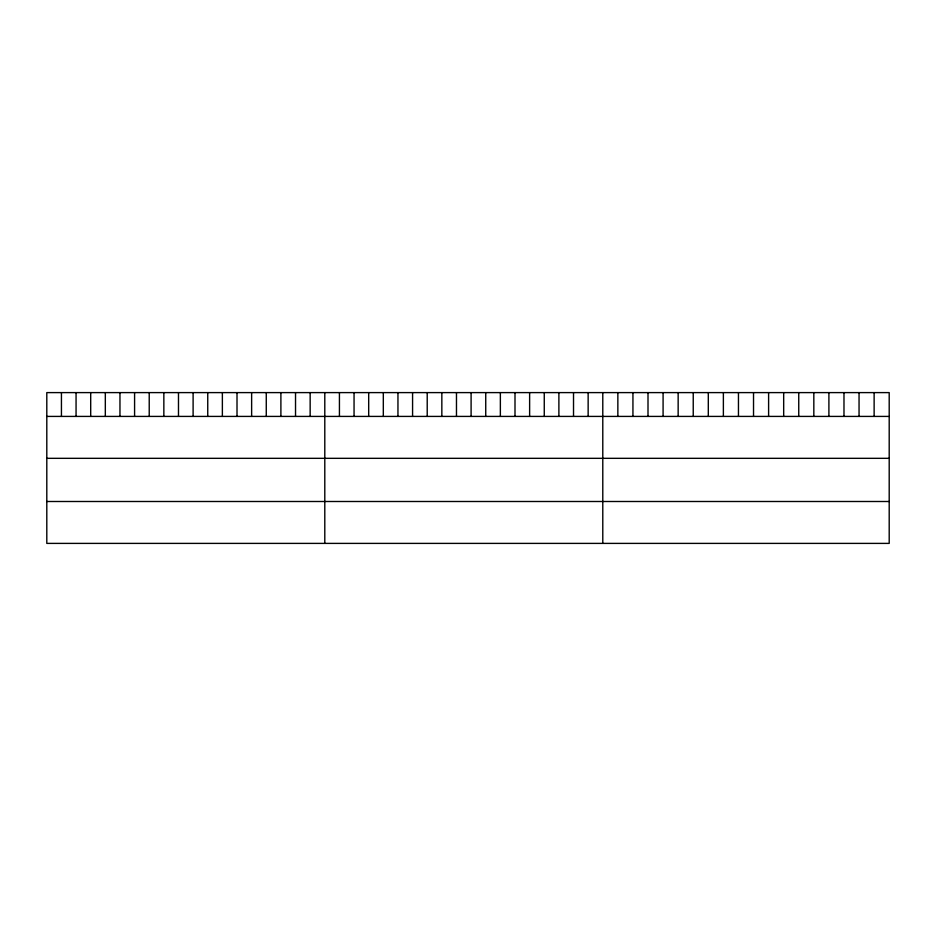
<?xml version="1.0" encoding="UTF-8"?>
<svg xmlns="http://www.w3.org/2000/svg" width="936" height="936" viewBox="0 0 936 936"><rect width="100%" height="100%" fill="white"/><g stroke="black" fill="none" stroke-linecap="round" stroke-linejoin="round"><path stroke-width="1.4" d="M889.2 416.415L889.2 543.395L46.8 543.395L46.8 392.605L889.2 392.605L889.2 416.415L46.8 416.415M46.8 458.324L889.2 458.324M46.8 501.497L889.2 501.497M874.13 392.605L874.13 416.415M859.049 392.605L859.049 416.415M843.98 392.605L843.98 416.415M828.898 392.605L828.898 416.415M813.829 392.605L813.829 416.415M798.747 392.605L798.747 416.415M783.678 392.605L783.678 416.415M768.608 392.605L768.608 416.415M753.527 392.605L753.527 416.415M738.457 392.605L738.457 416.415M723.376 392.605L723.376 416.415M708.306 392.605L708.306 416.415M693.237 392.605L693.237 416.415M678.155 392.605L678.155 416.415M663.086 392.605L663.086 416.415M648.005 392.605L648.005 416.415M632.935 392.605L632.935 416.415M617.854 392.605L617.854 416.415M602.784 392.605L602.784 543.395M588.147 392.605L588.147 416.415M573.522 392.605L573.522 416.415M558.886 392.605L558.886 416.415M544.261 392.605L544.261 416.415M529.624 392.605L529.624 416.415M514.999 392.605L514.999 416.415M500.362 392.605L500.362 416.415M485.737 392.605L485.737 416.415M471.1 392.605L471.1 416.415M456.475 392.605L456.475 416.415M441.839 392.605L441.839 416.415M427.214 392.605L427.214 416.415M412.577 392.605L412.577 416.415M397.952 392.605L397.952 416.415M383.315 392.605L383.315 416.415M368.69 392.605L368.69 416.415M354.054 392.605L354.054 416.415M339.429 392.605L339.429 416.415M324.792 392.605L324.792 543.395M310.155 392.605L310.155 416.415M295.53 392.605L295.53 416.415M280.894 392.605L280.894 416.415M266.269 392.605L266.269 416.415M251.632 392.605L251.632 416.415M237.007 392.605L237.007 416.415M222.37 392.605L222.37 416.415M207.745 392.605L207.745 416.415M193.108 392.605L193.108 416.415M178.483 392.605L178.483 416.415M163.847 392.605L163.847 416.415M149.222 392.605L149.222 416.415M134.585 392.605L134.585 416.415M119.96 392.605L119.96 416.415M105.323 392.605L105.323 416.415M90.698 392.605L90.698 416.415M76.062 392.605L76.062 416.415M61.437 392.605L61.437 416.415"/></g></svg>
